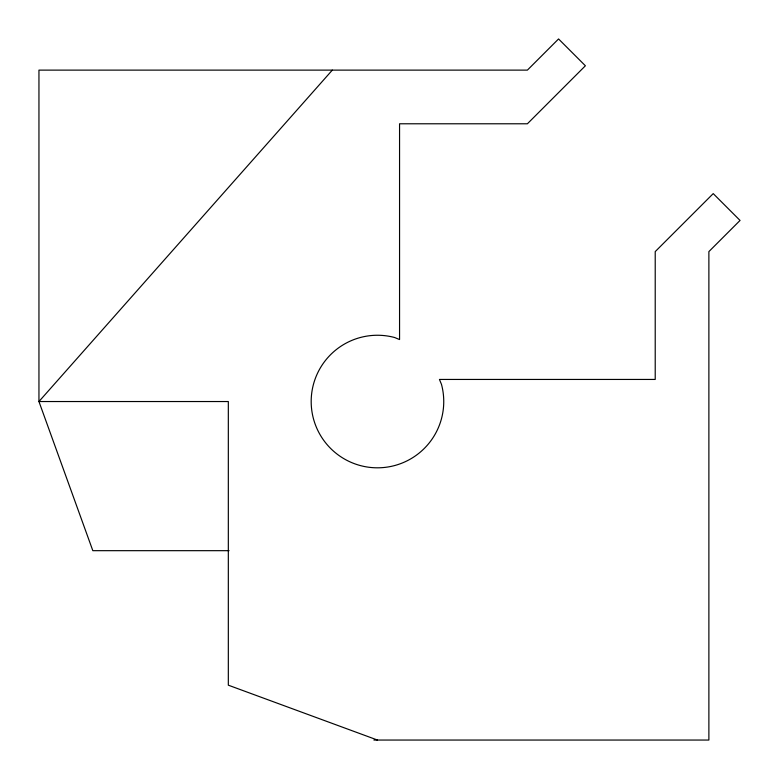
<?xml version="1.0" encoding="UTF-8"?>
<svg xmlns="http://www.w3.org/2000/svg" width="779" height="779" viewBox="0 0 779 779"><rect width="100%" height="100%" fill="white"/><g stroke="black" fill="none" stroke-linecap="round" stroke-linejoin="round"><path stroke-width="1.17" d="M332.312 70.12L38.95 401.536L92.828 550.675L229.065 550.675M373.91 740.05L708.88 740.05L708.88 251.607L740.05 220.438L713.223 193.611L655.217 251.607L655.217 379.441L439.444 379.441L441.489 384.378A66.283 66.283 0 0 1 383.239 467.566A66.283 66.283 0 0 1 311.434 395.761A66.283 66.283 0 0 1 394.622 337.511L399.559 339.556L399.559 123.783L527.393 123.783L585.389 65.777L558.562 38.95L527.393 70.12L38.95 70.12L38.95 401.536L228.325 401.536L228.325 685.179L377.464 740.05"/></g></svg>
